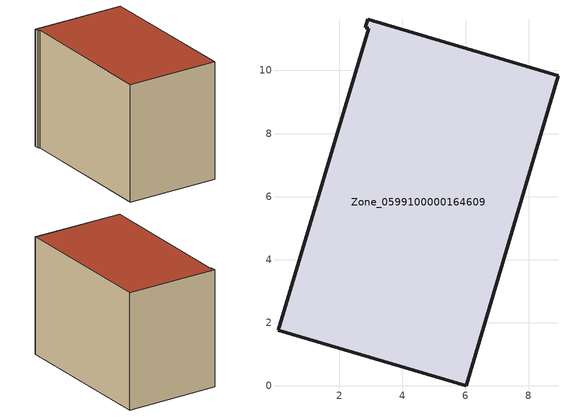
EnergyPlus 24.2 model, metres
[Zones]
Zone_0599100000164609
 floor ground (C_G): 8.93,9.84 6.02,0 0.05,1.77 2.93,11.33 2.82,11.36 2.9,11.63 z0.5
 wall outside (C_F): 8.93,9.84 2.9,11.63 2.82,11.36 2.93,11.33 0.05,1.77 6.02,0 8.93,9.84 z0.5:8.35
 roof outside (C_R): 6.02,0 8.93,9.84 2.9,11.63 2.82,11.36 2.93,11.33 0.05,1.77 z8.35
[BUILDING]
Pand.0599100000164609: North Axis=0; Terrain=City; Loads Convergence Tolerance Value=0.04; Temperature Convergence Tolerance Value=0.4; Solar Distribution=FullExterior; Maximum Number of Warmup Days=25; Minimum Number of Warmup Days=1
[Site:Location]
Rotterdam.The.Hague.AP_ZH_NLD Design_Conditions: Latitude=51.96; Longitude=4.45; Time Zone=1; Elevation=-4.5
[SITE:GROUNDTEMPERATURE:BUILDINGSURFACE]
18, 18, 18, 18, 18, 18, 18, 18, 18, 18, 18, 18
[MATERIAL] Thermal Absorptance=0.9; Solar Absorptance=0.7; Visible Absorptance=0.7
Name | Roughness | Thickness | Conductivity | Density | Specific Heat
G.TC.1965-1974 | MediumSmooth | 0.15 | 0.882353 | 540 | 1210
F.TC.1965-1974 | Rough | 0.3 | 0.697674 | 1920 | 840
R.TC.1965-1974 | MediumRough | 0.2 | 0.232558 | 1500 | 1000
[CONSTRUCTION]
C_G: G.TC.1965-1974
C_F: F.TC.1965-1974
C_R: R.TC.1965-1974
[ZONE]
Zone_0599100000164609: Type=1; Multiplier=1; Ceiling Height=Autocalculate; Volume=Autocalculate; Floor Area=autocalculate; Part of Total Floor Area=Yes
[ZONEINFILTRATION:DESIGNFLOWRATE]
Infil_Zone_0599100000164609: Zone or ZoneList or Space or SpaceList=Zone_0599100000164609; Schedule=AlwaysOn; Design Flow Rate Calculation Method=Flow/Area; Flow Rate per Floor Area=0.003; Constant Term Coefficient=1; Temperature Term Coefficient=0; Velocity Term Coefficient=0; Velocity Squared Term Coefficient=0
[HVACTEMPLATE:ZONE:IDEALLOADSAIRSYSTEM]
Zone_0599100000164609: Maximum Heating Supply Air Temperature=50; Minimum Cooling Supply Air Temperature=13; Maximum Heating Supply Air Humidity Ratio=0.0156; Minimum Cooling Supply Air Humidity Ratio=0.0077; Heating Limit=NoLimit; Cooling Limit=NoLimit; Dehumidification Control Type=ConstantSensibleHeatRatio; Cooling Sensible Heat Ratio=0.7; Dehumidification Setpoint=60; Humidification Control Type=None; Humidification Setpoint=30; Outdoor Air Method=None; Outdoor Air Flow Rate per Person=0.00944; Outdoor Air Flow Rate per Zone Floor Area=0; Outdoor Air Flow Rate per Zone=0; Demand Controlled Ventilation Type=None; Outdoor Air Economizer Type=NoEconomizer; Heat Recovery Type=None; Sensible Heat Recovery Effectiveness=0.7; Latent Heat Recovery Effectiveness=0.65
[ZONECONTROL:THERMOSTAT]
ThermostatControl_Zone_0599100000164609: Zone or ZoneList=Zone_0599100000164609; Control Type Schedule=DualSetpointControlType; Control 1=Thermostat_Zone_0599100000164609; Temperature Difference Between Cutout And Setpoint=0
[THERMOSTATSETPOINT:DUALSETPOINT]
Thermostat_Zone_0599100000164609: Heating Setpoint Temperature Schedule=HeatingSetpoint_Zone_0599100000164609; Cooling Setpoint Temperature Schedule=CoolingSetpoint_Zone_0599100000164609
[SCHEDULE:COMPACT]
HeatingSetpoint_Zone_0599100000164609: Through: 12/31, For: AllDays, Until: 24:00, 21
CoolingSetpoint_Zone_0599100000164609: Through: 12/31, For: AllDays, Until: 24:00, 24
DualSetpointControlType: Through: 12/31, For: AllDays, Until: 24:00, 4
AlwaysOn: Through: 12/31, For: AllDays, Until: 24:00, 1
